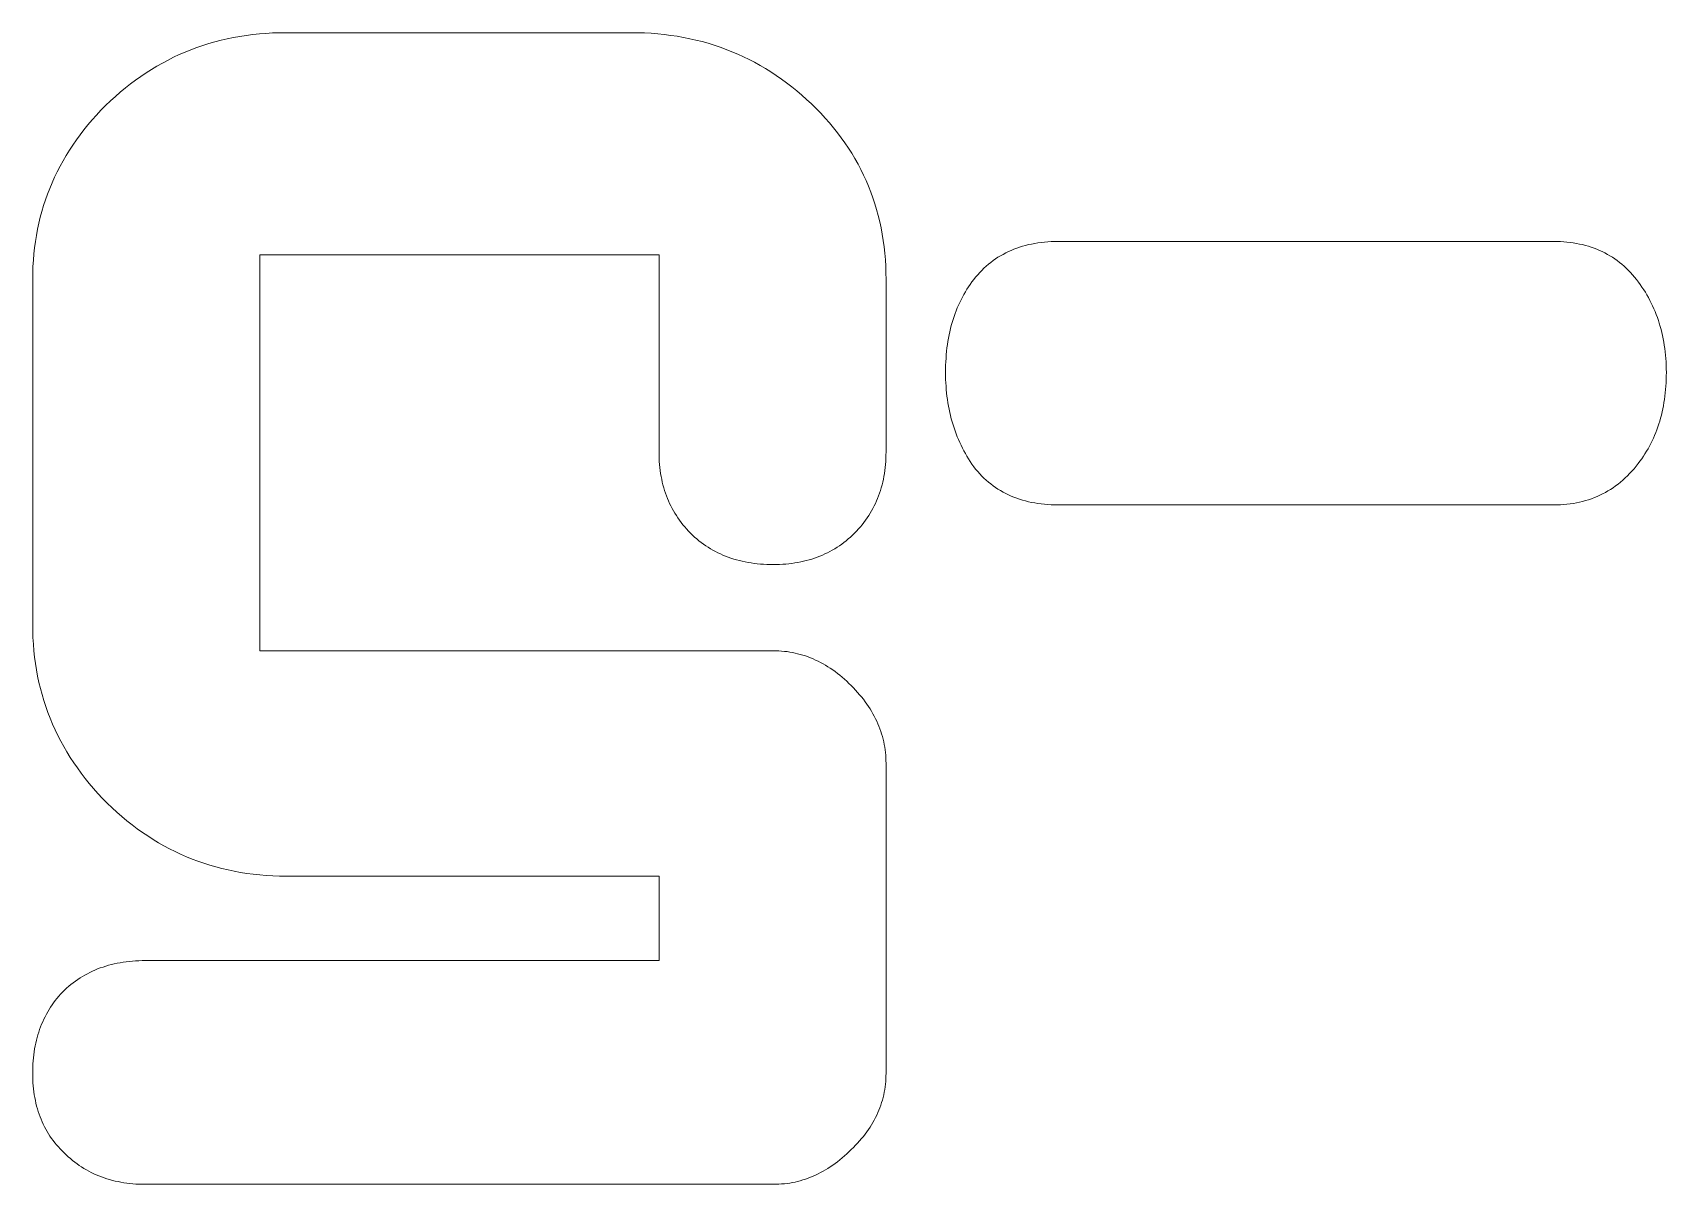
# Model space of a CAD drawing. Header units: millimetres. Extents: x -350 to 1050, y -3 to 474.
# Drawn here: x -247.86 to -212.24, y 34.74 to 59.85 of the extents above; entities that cross this region are included whole.
import ezdxf

# ---------------------------------------------------------------- set-up
doc = ezdxf.new("R2010")
doc.units = ezdxf.units.MM
doc.header["$MEASUREMENT"] = 0
doc.layers.add('Text', color=1, linetype='CONTINUOUS', lineweight=0, true_color=0xff0000)

msp = doc.modelspace()

# ---------------------------------------------------------------- linework, layer by layer
at = {"layer": 'Text'}
for p, q in [((-242.774, 59.833), (-242.629, 59.842)), ((-242.629, 59.842), (-242.482, 59.847)), ((-242.482, 59.847), (-242.333, 59.848)), ((-242.333, 59.848), (-234.819, 59.848)), ((-234.819, 59.848), (-234.671, 59.847)), ((-234.671, 59.847), (-234.524, 59.842)), ((-234.524, 59.842), (-234.378, 59.834)), ((-244.41, 59.476), (-244.282, 59.524)), ((-244.282, 59.524), (-244.152, 59.569)), ((-244.152, 59.569), (-244.02, 59.61)), ((-244.02, 59.61), (-243.888, 59.648)), ((-243.888, 59.648), (-243.753, 59.683)), ((-243.753, 59.683), (-243.618, 59.714)), ((-243.618, 59.714), (-243.481, 59.742)), ((-243.481, 59.742), (-243.342, 59.767)), ((-243.342, 59.767), (-243.203, 59.789)), ((-243.203, 59.789), (-243.061, 59.807)), ((-243.061, 59.807), (-242.918, 59.822)), ((-242.918, 59.822), (-242.774, 59.833)), ((-234.378, 59.834), (-234.234, 59.822)), ((-234.234, 59.822), (-234.091, 59.808)), ((-234.091, 59.808), (-233.95, 59.79)), ((-233.95, 59.79), (-233.81, 59.769)), ((-233.81, 59.769), (-233.672, 59.745)), ((-233.672, 59.745), (-233.535, 59.717)), ((-233.535, 59.717), (-233.399, 59.687)), ((-233.399, 59.687), (-233.265, 59.653)), ((-233.265, 59.653), (-233.132, 59.616)), ((-233.132, 59.616), (-233.001, 59.575)), ((-233.001, 59.575), (-232.871, 59.531)), ((-232.871, 59.531), (-232.743, 59.485)), ((-232.743, 59.485), (-232.616, 59.434)), ((-245.151, 59.119), (-245.031, 59.187)), ((-245.031, 59.187), (-244.909, 59.251)), ((-244.909, 59.251), (-244.787, 59.312)), ((-244.787, 59.312), (-244.663, 59.37)), ((-244.663, 59.37), (-244.537, 59.425)), ((-244.537, 59.425), (-244.41, 59.476)), ((-232.616, 59.434), (-232.49, 59.381)), ((-232.49, 59.381), (-232.366, 59.325)), ((-232.366, 59.325), (-232.243, 59.265)), ((-232.243, 59.265), (-232.122, 59.202)), ((-232.122, 59.202), (-232.002, 59.135)), ((-232.002, 59.135), (-231.884, 59.066)), ((-245.729, 58.73), (-245.616, 58.815)), ((-245.616, 58.815), (-245.502, 58.896)), ((-245.502, 58.896), (-245.386, 58.973)), ((-245.386, 58.973), (-245.269, 59.048)), ((-245.269, 59.048), (-245.151, 59.119)), ((-231.884, 59.066), (-231.767, 58.993)), ((-231.767, 58.993), (-231.651, 58.917)), ((-231.651, 58.917), (-231.537, 58.838)), ((-231.537, 58.838), (-231.424, 58.756)), ((-246.165, 58.36), (-246.058, 58.457)), ((-246.058, 58.457), (-245.95, 58.552)), ((-245.95, 58.552), (-245.84, 58.643)), ((-245.84, 58.643), (-245.729, 58.73)), ((-231.424, 58.756), (-231.313, 58.67)), ((-231.313, 58.67), (-231.203, 58.581)), ((-231.203, 58.581), (-231.094, 58.489)), ((-231.094, 58.489), (-230.987, 58.394)), ((-246.469, 58.051), (-246.372, 58.156)), ((-246.372, 58.156), (-246.271, 58.259)), ((-246.271, 58.259), (-246.165, 58.36)), ((-230.987, 58.394), (-230.882, 58.295)), ((-230.882, 58.295), (-230.779, 58.194)), ((-230.779, 58.194), (-230.679, 58.091)), ((-230.679, 58.091), (-230.582, 57.988)), ((-246.827, 57.621), (-246.742, 57.73)), ((-246.742, 57.73), (-246.655, 57.838)), ((-246.655, 57.838), (-246.564, 57.945)), ((-246.564, 57.945), (-246.469, 58.051)), ((-230.582, 57.988), (-230.489, 57.882)), ((-230.489, 57.882), (-230.4, 57.775)), ((-230.4, 57.775), (-230.313, 57.667)), ((-247.06, 57.284), (-246.985, 57.398)), ((-246.985, 57.398), (-246.908, 57.51)), ((-246.908, 57.51), (-246.827, 57.621)), ((-230.313, 57.667), (-230.231, 57.557)), ((-230.231, 57.557), (-230.151, 57.445)), ((-230.151, 57.445), (-230.075, 57.332)), ((-247.263, 56.936), (-247.199, 57.053)), ((-247.199, 57.053), (-247.131, 57.169)), ((-247.131, 57.169), (-247.06, 57.284)), ((-230.075, 57.332), (-230.002, 57.218)), ((-230.002, 57.218), (-229.933, 57.102)), ((-229.933, 57.102), (-229.867, 56.984)), ((-247.437, 56.577), (-247.382, 56.698)), ((-247.382, 56.698), (-247.324, 56.818)), ((-247.324, 56.818), (-247.263, 56.936)), ((-229.867, 56.984), (-229.804, 56.865)), ((-229.804, 56.865), (-229.745, 56.745)), ((-229.745, 56.745), (-229.689, 56.623)), ((-247.581, 56.206), (-247.536, 56.331)), ((-247.536, 56.331), (-247.488, 56.454)), ((-247.488, 56.454), (-247.437, 56.577)), ((-229.689, 56.623), (-229.637, 56.499)), ((-229.637, 56.499), (-229.588, 56.374)), ((-229.588, 56.374), (-229.542, 56.247)), ((-247.695, 55.823), (-247.66, 55.952)), ((-247.66, 55.952), (-247.622, 56.08)), ((-247.622, 56.08), (-247.581, 56.206)), ((-229.542, 56.247), (-229.5, 56.119)), ((-229.5, 56.119), (-229.461, 55.99)), ((-229.461, 55.99), (-229.425, 55.859)), ((-247.779, 55.43), (-247.754, 55.562)), ((-247.754, 55.562), (-247.726, 55.693)), ((-247.726, 55.693), (-247.695, 55.823)), ((-229.425, 55.859), (-229.393, 55.726)), ((-229.393, 55.726), (-229.365, 55.592)), ((-229.365, 55.592), (-229.339, 55.457)), ((-247.819, 55.161), (-247.801, 55.296)), ((-247.801, 55.296), (-247.779, 55.43)), ((-229.339, 55.457), (-229.317, 55.32)), ((-229.317, 55.32), (-229.299, 55.181)), ((-226.28, 55.192), (-226.215, 55.21)), ((-226.215, 55.21), (-226.149, 55.227)), ((-226.149, 55.227), (-226.081, 55.241)), ((-226.081, 55.241), (-226.013, 55.254)), ((-226.013, 55.254), (-225.943, 55.265)), ((-225.943, 55.265), (-225.873, 55.275)), ((-225.873, 55.275), (-225.801, 55.283)), ((-225.801, 55.283), (-225.728, 55.289)), ((-225.728, 55.289), (-225.654, 55.293)), ((-225.654, 55.293), (-225.578, 55.296)), ((-225.578, 55.296), (-225.502, 55.297)), ((-225.502, 55.297), (-214.701, 55.297)), ((-214.701, 55.297), (-214.627, 55.296)), ((-214.627, 55.296), (-214.554, 55.293)), ((-214.554, 55.293), (-214.482, 55.289)), ((-214.482, 55.289), (-214.411, 55.283)), ((-214.411, 55.283), (-214.341, 55.275)), ((-214.341, 55.275), (-214.272, 55.265)), ((-214.272, 55.265), (-214.205, 55.254)), ((-214.205, 55.254), (-214.138, 55.241)), ((-214.138, 55.241), (-214.072, 55.227)), ((-214.072, 55.227), (-214.008, 55.21)), ((-214.008, 55.21), (-213.944, 55.192)), ((-247.854, 54.748), (-247.845, 54.886)), ((-247.845, 54.886), (-247.834, 55.024)), ((-247.834, 55.024), (-247.819, 55.161)), ((-234.205, 55.008), (-242.911, 55.008)), ((-242.911, 55.008), (-242.911, 46.374)), ((-234.205, 50.709), (-234.205, 55.008)), ((-229.299, 55.181), (-229.283, 55.041)), ((-229.283, 55.041), (-229.271, 54.899)), ((-229.271, 54.899), (-229.263, 54.756)), ((-226.973, 54.839), (-226.921, 54.878)), ((-226.921, 54.878), (-226.869, 54.915)), ((-226.869, 54.915), (-226.815, 54.951)), ((-226.815, 54.951), (-226.76, 54.984)), ((-226.76, 54.984), (-226.704, 55.016)), ((-226.704, 55.016), (-226.647, 55.047)), ((-226.647, 55.047), (-226.588, 55.075)), ((-226.588, 55.075), (-226.529, 55.102)), ((-226.529, 55.102), (-226.468, 55.127)), ((-226.468, 55.127), (-226.407, 55.15)), ((-226.407, 55.15), (-226.344, 55.172)), ((-226.344, 55.172), (-226.28, 55.192)), ((-213.944, 55.192), (-213.882, 55.172)), ((-213.882, 55.172), (-213.82, 55.15)), ((-213.82, 55.15), (-213.76, 55.127)), ((-213.76, 55.127), (-213.701, 55.102)), ((-213.701, 55.102), (-213.642, 55.075)), ((-213.642, 55.075), (-213.585, 55.047)), ((-213.585, 55.047), (-213.529, 55.016)), ((-213.529, 55.016), (-213.474, 54.984)), ((-213.474, 54.984), (-213.42, 54.951)), ((-213.42, 54.951), (-213.367, 54.915)), ((-213.367, 54.915), (-213.315, 54.878)), ((-213.315, 54.878), (-213.264, 54.839)), ((-247.86, 54.466), (-247.859, 54.607)), ((-247.859, 54.607), (-247.854, 54.748)), ((-229.263, 54.756), (-229.258, 54.612)), ((-229.258, 54.612), (-229.256, 54.466)), ((-227.344, 54.466), (-227.302, 54.518)), ((-227.302, 54.518), (-227.258, 54.569)), ((-227.258, 54.569), (-227.214, 54.619)), ((-227.214, 54.619), (-227.168, 54.666)), ((-227.168, 54.666), (-227.121, 54.712)), ((-227.121, 54.712), (-227.072, 54.756)), ((-227.072, 54.756), (-227.023, 54.799)), ((-227.023, 54.799), (-226.973, 54.839)), ((-213.264, 54.839), (-213.214, 54.799)), ((-213.214, 54.799), (-213.165, 54.756)), ((-213.165, 54.756), (-213.118, 54.712)), ((-213.118, 54.712), (-213.071, 54.666)), ((-213.071, 54.666), (-213.025, 54.619)), ((-213.025, 54.619), (-212.981, 54.569)), ((-212.981, 54.569), (-212.937, 54.518)), ((-212.937, 54.518), (-212.895, 54.466)), ((-247.86, 46.952), (-247.86, 54.466)), ((-229.256, 54.466), (-229.256, 50.709)), ((-227.59, 54.085), (-227.559, 54.142)), ((-227.559, 54.142), (-227.527, 54.198)), ((-227.527, 54.198), (-227.493, 54.253)), ((-227.493, 54.253), (-227.458, 54.308)), ((-227.458, 54.308), (-227.421, 54.361)), ((-227.421, 54.361), (-227.383, 54.414)), ((-227.383, 54.414), (-227.344, 54.466)), ((-212.895, 54.466), (-212.853, 54.412)), ((-212.853, 54.412), (-212.814, 54.357)), ((-212.814, 54.357), (-212.775, 54.302)), ((-212.775, 54.302), (-212.738, 54.245)), ((-212.738, 54.245), (-212.702, 54.188)), ((-212.702, 54.188), (-212.667, 54.131)), ((-227.752, 53.723), (-227.728, 53.785)), ((-227.728, 53.785), (-227.703, 53.847)), ((-227.703, 53.847), (-227.677, 53.908)), ((-227.677, 53.908), (-227.649, 53.968)), ((-227.649, 53.968), (-227.621, 54.027)), ((-227.621, 54.027), (-227.59, 54.085)), ((-212.667, 54.131), (-212.634, 54.072)), ((-212.634, 54.072), (-212.602, 54.013)), ((-212.602, 54.013), (-212.572, 53.953)), ((-212.572, 53.953), (-212.543, 53.892)), ((-212.543, 53.892), (-212.515, 53.831)), ((-212.515, 53.831), (-212.489, 53.768)), ((-227.851, 53.397), (-227.833, 53.464)), ((-227.833, 53.464), (-227.815, 53.53)), ((-227.815, 53.53), (-227.795, 53.595)), ((-227.795, 53.595), (-227.774, 53.659)), ((-227.774, 53.659), (-227.752, 53.723)), ((-212.489, 53.768), (-212.464, 53.705)), ((-212.464, 53.705), (-212.44, 53.642)), ((-212.44, 53.642), (-212.418, 53.577)), ((-212.418, 53.577), (-212.397, 53.512)), ((-212.397, 53.512), (-212.377, 53.446)), ((-212.377, 53.446), (-212.359, 53.379)), ((-227.918, 53.048), (-227.907, 53.119)), ((-227.907, 53.119), (-227.895, 53.19)), ((-227.895, 53.19), (-227.881, 53.26)), ((-227.881, 53.26), (-227.867, 53.329)), ((-227.867, 53.329), (-227.851, 53.397)), ((-212.359, 53.379), (-212.342, 53.312)), ((-212.342, 53.312), (-212.326, 53.243)), ((-212.326, 53.243), (-212.312, 53.174)), ((-212.312, 53.174), (-212.299, 53.104)), ((-212.299, 53.104), (-212.288, 53.034)), ((-227.953, 52.676), (-227.948, 52.753)), ((-227.948, 52.753), (-227.943, 52.828)), ((-227.943, 52.828), (-227.936, 52.902)), ((-227.936, 52.902), (-227.927, 52.975)), ((-227.927, 52.975), (-227.918, 53.048)), ((-212.288, 53.034), (-212.278, 52.963)), ((-212.278, 52.963), (-212.269, 52.891)), ((-212.269, 52.891), (-212.261, 52.818)), ((-212.261, 52.818), (-212.255, 52.744)), ((-212.255, 52.744), (-212.251, 52.67)), ((-227.959, 52.443), (-227.958, 52.522)), ((-227.958, 52.366), (-227.959, 52.443)), ((-227.958, 52.522), (-227.956, 52.599)), ((-227.956, 52.29), (-227.958, 52.366)), ((-227.956, 52.599), (-227.953, 52.676)), ((-212.251, 52.67), (-212.247, 52.595)), ((-212.247, 52.595), (-212.245, 52.519)), ((-212.245, 52.366), (-212.247, 52.291)), ((-212.245, 52.519), (-212.244, 52.443)), ((-212.244, 52.443), (-212.245, 52.366)), ((-227.953, 52.215), (-227.956, 52.29)), ((-227.948, 52.141), (-227.953, 52.215)), ((-227.943, 52.067), (-227.948, 52.141)), ((-227.936, 51.993), (-227.943, 52.067)), ((-212.26, 52.069), (-212.267, 51.996)), ((-212.255, 52.142), (-212.26, 52.069)), ((-212.25, 52.216), (-212.255, 52.142)), ((-212.247, 52.291), (-212.25, 52.216)), ((-227.927, 51.921), (-227.936, 51.993)), ((-227.918, 51.849), (-227.927, 51.921)), ((-227.907, 51.778), (-227.918, 51.849)), ((-227.895, 51.707), (-227.907, 51.778)), ((-227.881, 51.638), (-227.895, 51.707)), ((-212.322, 51.647), (-212.336, 51.579)), ((-212.308, 51.715), (-212.322, 51.647)), ((-212.296, 51.784), (-212.308, 51.715)), ((-212.285, 51.854), (-212.296, 51.784)), ((-212.276, 51.925), (-212.285, 51.854)), ((-212.267, 51.996), (-212.276, 51.925)), ((-227.867, 51.569), (-227.881, 51.638)), ((-227.851, 51.5), (-227.867, 51.569)), ((-227.833, 51.432), (-227.851, 51.5)), ((-227.815, 51.365), (-227.833, 51.432)), ((-227.795, 51.299), (-227.815, 51.365)), ((-227.774, 51.233), (-227.795, 51.299)), ((-212.408, 51.318), (-212.429, 51.255)), ((-212.388, 51.382), (-212.408, 51.318)), ((-212.37, 51.447), (-212.388, 51.382)), ((-212.352, 51.513), (-212.37, 51.447)), ((-212.336, 51.579), (-212.352, 51.513)), ((-227.752, 51.168), (-227.774, 51.233)), ((-227.728, 51.104), (-227.752, 51.168)), ((-227.703, 51.04), (-227.728, 51.104)), ((-227.677, 50.977), (-227.703, 51.04)), ((-227.649, 50.914), (-227.677, 50.977)), ((-212.554, 50.951), (-212.583, 50.893)), ((-212.526, 51.01), (-212.554, 50.951)), ((-212.5, 51.07), (-212.526, 51.01)), ((-212.475, 51.131), (-212.5, 51.07)), ((-212.452, 51.192), (-212.475, 51.131)), ((-212.429, 51.255), (-212.452, 51.192)), ((-234.205, 50.639), (-234.205, 50.709)), ((-234.202, 50.571), (-234.205, 50.639)), ((-229.257, 50.639), (-229.259, 50.571)), ((-229.256, 50.709), (-229.257, 50.639)), ((-227.621, 50.853), (-227.649, 50.914)), ((-227.59, 50.792), (-227.621, 50.853)), ((-227.559, 50.731), (-227.59, 50.792)), ((-227.527, 50.672), (-227.559, 50.731)), ((-227.493, 50.613), (-227.527, 50.672)), ((-227.458, 50.555), (-227.493, 50.613)), ((-212.745, 50.613), (-212.782, 50.56)), ((-212.71, 50.668), (-212.745, 50.613)), ((-212.676, 50.723), (-212.71, 50.668)), ((-212.644, 50.778), (-212.676, 50.723)), ((-212.613, 50.835), (-212.644, 50.778)), ((-212.583, 50.893), (-212.613, 50.835)), ((-234.199, 50.503), (-234.202, 50.571)), ((-234.194, 50.436), (-234.199, 50.503)), ((-234.187, 50.37), (-234.194, 50.436)), ((-234.18, 50.304), (-234.187, 50.37)), ((-234.17, 50.24), (-234.18, 50.304)), ((-234.16, 50.176), (-234.17, 50.24)), ((-229.291, 50.24), (-229.302, 50.176)), ((-229.282, 50.304), (-229.291, 50.24)), ((-229.274, 50.37), (-229.282, 50.304)), ((-229.268, 50.436), (-229.274, 50.37)), ((-229.263, 50.503), (-229.268, 50.436)), ((-229.259, 50.571), (-229.263, 50.503)), ((-227.421, 50.497), (-227.458, 50.555)), ((-227.383, 50.44), (-227.421, 50.497)), ((-227.344, 50.384), (-227.383, 50.44)), ((-227.302, 50.331), (-227.344, 50.384)), ((-227.258, 50.28), (-227.302, 50.331)), ((-227.214, 50.231), (-227.258, 50.28)), ((-227.168, 50.183), (-227.214, 50.231)), ((-213.044, 50.238), (-213.092, 50.188)), ((-212.996, 50.29), (-213.044, 50.238)), ((-212.949, 50.343), (-212.996, 50.29)), ((-212.903, 50.399), (-212.949, 50.343)), ((-212.859, 50.456), (-212.903, 50.399)), ((-212.82, 50.508), (-212.859, 50.456)), ((-212.782, 50.56), (-212.82, 50.508)), ((-234.147, 50.113), (-234.16, 50.176)), ((-234.134, 50.051), (-234.147, 50.113)), ((-234.119, 49.99), (-234.134, 50.051)), ((-234.102, 49.929), (-234.119, 49.99)), ((-234.085, 49.87), (-234.102, 49.929)), ((-234.065, 49.811), (-234.085, 49.87)), ((-229.377, 49.87), (-229.396, 49.811)), ((-229.359, 49.929), (-229.377, 49.87)), ((-229.343, 49.99), (-229.359, 49.929)), ((-229.328, 50.051), (-229.343, 49.99)), ((-229.314, 50.113), (-229.328, 50.051)), ((-229.302, 50.176), (-229.314, 50.113)), ((-227.121, 50.137), (-227.168, 50.183)), ((-227.072, 50.093), (-227.121, 50.137)), ((-227.023, 50.051), (-227.072, 50.093)), ((-226.973, 50.01), (-227.023, 50.051)), ((-226.921, 49.971), (-226.973, 50.01)), ((-226.869, 49.934), (-226.921, 49.971)), ((-226.815, 49.899), (-226.869, 49.934)), ((-226.76, 49.865), (-226.815, 49.899)), ((-226.704, 49.833), (-226.76, 49.865)), ((-213.46, 49.892), (-213.517, 49.857)), ((-213.405, 49.929), (-213.46, 49.892)), ((-213.35, 49.967), (-213.405, 49.929)), ((-213.297, 50.008), (-213.35, 49.967)), ((-213.244, 50.05), (-213.297, 50.008)), ((-213.192, 50.094), (-213.244, 50.05)), ((-213.142, 50.14), (-213.192, 50.094)), ((-213.092, 50.188), (-213.142, 50.14)), ((-234.045, 49.753), (-234.065, 49.811)), ((-234.022, 49.696), (-234.045, 49.753)), ((-233.999, 49.64), (-234.022, 49.696)), ((-233.974, 49.584), (-233.999, 49.64)), ((-233.947, 49.53), (-233.974, 49.584)), ((-233.92, 49.476), (-233.947, 49.53)), ((-229.514, 49.53), (-229.542, 49.476)), ((-229.488, 49.584), (-229.514, 49.53)), ((-229.463, 49.64), (-229.488, 49.584)), ((-229.439, 49.696), (-229.463, 49.64)), ((-229.417, 49.753), (-229.439, 49.696)), ((-229.396, 49.811), (-229.417, 49.753)), ((-226.647, 49.803), (-226.704, 49.833)), ((-226.588, 49.774), (-226.647, 49.803)), ((-226.529, 49.747), (-226.588, 49.774)), ((-226.468, 49.722), (-226.529, 49.747)), ((-226.407, 49.699), (-226.468, 49.722)), ((-226.344, 49.677), (-226.407, 49.699)), ((-226.28, 49.657), (-226.344, 49.677)), ((-226.215, 49.639), (-226.28, 49.657)), ((-226.149, 49.623), (-226.215, 49.639)), ((-226.081, 49.608), (-226.149, 49.623)), ((-226.013, 49.595), (-226.081, 49.608)), ((-225.943, 49.584), (-226.013, 49.595)), ((-225.873, 49.574), (-225.943, 49.584)), ((-225.801, 49.567), (-225.873, 49.574)), ((-225.728, 49.561), (-225.801, 49.567)), ((-225.654, 49.556), (-225.728, 49.561)), ((-225.578, 49.554), (-225.654, 49.556)), ((-225.502, 49.553), (-225.578, 49.554)), ((-214.701, 49.553), (-225.502, 49.553)), ((-214.627, 49.554), (-214.701, 49.553)), ((-214.554, 49.557), (-214.627, 49.554)), ((-214.482, 49.561), (-214.554, 49.557)), ((-214.41, 49.568), (-214.482, 49.561)), ((-214.34, 49.576), (-214.41, 49.568)), ((-214.271, 49.587), (-214.34, 49.576)), ((-214.203, 49.599), (-214.271, 49.587)), ((-214.136, 49.613), (-214.203, 49.599)), ((-214.069, 49.629), (-214.136, 49.613)), ((-214.004, 49.647), (-214.069, 49.629)), ((-213.94, 49.667), (-214.004, 49.647)), ((-213.876, 49.688), (-213.94, 49.667)), ((-213.814, 49.712), (-213.876, 49.688)), ((-213.753, 49.737), (-213.814, 49.712)), ((-213.692, 49.764), (-213.753, 49.737)), ((-213.633, 49.793), (-213.692, 49.764)), ((-213.574, 49.824), (-213.633, 49.793)), ((-213.517, 49.857), (-213.574, 49.824)), ((-233.89, 49.423), (-233.92, 49.476)), ((-233.86, 49.371), (-233.89, 49.423)), ((-233.827, 49.319), (-233.86, 49.371)), ((-233.794, 49.269), (-233.827, 49.319)), ((-233.759, 49.219), (-233.794, 49.269)), ((-233.722, 49.17), (-233.759, 49.219)), ((-233.685, 49.122), (-233.722, 49.17)), ((-229.739, 49.17), (-229.777, 49.122)), ((-229.703, 49.219), (-229.739, 49.17)), ((-229.668, 49.269), (-229.703, 49.219)), ((-229.634, 49.319), (-229.668, 49.269)), ((-229.602, 49.371), (-229.634, 49.319)), ((-229.571, 49.423), (-229.602, 49.371)), ((-229.542, 49.476), (-229.571, 49.423)), ((-233.645, 49.075), (-233.685, 49.122)), ((-233.605, 49.029), (-233.645, 49.075)), ((-233.562, 48.983), (-233.605, 49.029)), ((-233.519, 48.939), (-233.562, 48.983)), ((-233.474, 48.895), (-233.519, 48.939)), ((-233.429, 48.853), (-233.474, 48.895)), ((-233.382, 48.812), (-233.429, 48.853)), ((-233.335, 48.773), (-233.382, 48.812)), ((-230.079, 48.812), (-230.126, 48.773)), ((-230.033, 48.853), (-230.079, 48.812)), ((-229.987, 48.895), (-230.033, 48.853)), ((-229.943, 48.939), (-229.987, 48.895)), ((-229.899, 48.983), (-229.943, 48.939)), ((-229.857, 49.029), (-229.899, 48.983)), ((-229.816, 49.075), (-229.857, 49.029)), ((-229.777, 49.122), (-229.816, 49.075)), ((-233.286, 48.735), (-233.335, 48.773)), ((-233.237, 48.699), (-233.286, 48.735)), ((-233.187, 48.664), (-233.237, 48.699)), ((-233.136, 48.63), (-233.187, 48.664)), ((-233.084, 48.598), (-233.136, 48.63)), ((-233.031, 48.567), (-233.084, 48.598)), ((-232.977, 48.538), (-233.031, 48.567)), ((-232.923, 48.51), (-232.977, 48.538)), ((-232.867, 48.484), (-232.923, 48.51)), ((-232.811, 48.459), (-232.867, 48.484)), ((-232.753, 48.435), (-232.811, 48.459)), ((-230.644, 48.459), (-230.7, 48.435)), ((-230.588, 48.484), (-230.644, 48.459)), ((-230.534, 48.51), (-230.588, 48.484)), ((-230.48, 48.538), (-230.534, 48.51)), ((-230.427, 48.567), (-230.48, 48.538)), ((-230.375, 48.598), (-230.427, 48.567)), ((-230.323, 48.63), (-230.375, 48.598)), ((-230.273, 48.664), (-230.323, 48.63)), ((-230.223, 48.699), (-230.273, 48.664)), ((-230.174, 48.735), (-230.223, 48.699)), ((-230.126, 48.773), (-230.174, 48.735)), ((-232.695, 48.413), (-232.753, 48.435)), ((-232.636, 48.392), (-232.695, 48.413)), ((-232.576, 48.373), (-232.636, 48.392)), ((-232.515, 48.355), (-232.576, 48.373)), ((-232.453, 48.339), (-232.515, 48.355)), ((-232.39, 48.324), (-232.453, 48.339)), ((-232.326, 48.31), (-232.39, 48.324)), ((-232.262, 48.298), (-232.326, 48.31)), ((-232.196, 48.287), (-232.262, 48.298)), ((-232.13, 48.278), (-232.196, 48.287)), ((-232.063, 48.27), (-232.13, 48.278)), ((-231.994, 48.264), (-232.063, 48.27)), ((-231.925, 48.259), (-231.994, 48.264)), ((-231.855, 48.255), (-231.925, 48.259)), ((-231.784, 48.253), (-231.855, 48.255)), ((-231.713, 48.252), (-231.784, 48.253)), ((-231.643, 48.253), (-231.713, 48.252)), ((-231.575, 48.255), (-231.643, 48.253)), ((-231.507, 48.259), (-231.575, 48.255)), ((-231.44, 48.264), (-231.507, 48.259)), ((-231.373, 48.27), (-231.44, 48.264)), ((-231.308, 48.278), (-231.373, 48.27)), ((-231.244, 48.287), (-231.308, 48.278)), ((-231.18, 48.298), (-231.244, 48.287)), ((-231.117, 48.31), (-231.18, 48.298)), ((-231.055, 48.324), (-231.117, 48.31)), ((-230.994, 48.339), (-231.055, 48.324)), ((-230.933, 48.355), (-230.994, 48.339)), ((-230.874, 48.373), (-230.933, 48.355)), ((-230.815, 48.392), (-230.874, 48.373)), ((-230.757, 48.413), (-230.815, 48.392)), ((-230.7, 48.435), (-230.757, 48.413)), ((-247.859, 46.806), (-247.86, 46.952)), ((-247.854, 46.661), (-247.859, 46.806)), ((-247.845, 46.517), (-247.854, 46.661)), ((-247.833, 46.375), (-247.845, 46.517)), ((-247.818, 46.235), (-247.833, 46.375)), ((-242.911, 46.374), (-231.713, 46.374)), ((-231.713, 46.374), (-231.652, 46.373)), ((-231.652, 46.373), (-231.592, 46.371)), ((-231.592, 46.371), (-231.533, 46.367)), ((-231.533, 46.367), (-231.473, 46.361)), ((-231.473, 46.361), (-231.414, 46.354)), ((-231.414, 46.354), (-231.356, 46.345)), ((-231.356, 46.345), (-231.298, 46.335)), ((-231.298, 46.335), (-231.24, 46.323)), ((-231.24, 46.323), (-231.183, 46.31)), ((-231.183, 46.31), (-231.126, 46.295)), ((-247.799, 46.095), (-247.818, 46.235)), ((-247.777, 45.957), (-247.799, 46.095)), ((-247.752, 45.821), (-247.777, 45.957)), ((-231.126, 46.295), (-231.069, 46.278)), ((-231.069, 46.278), (-231.013, 46.26)), ((-231.013, 46.26), (-230.957, 46.24)), ((-230.957, 46.24), (-230.901, 46.219)), ((-230.901, 46.219), (-230.846, 46.196)), ((-230.846, 46.196), (-230.791, 46.172)), ((-230.791, 46.172), (-230.737, 46.146)), ((-230.737, 46.146), (-230.683, 46.118)), ((-230.683, 46.118), (-230.629, 46.089)), ((-230.629, 46.089), (-230.576, 46.058)), ((-230.576, 46.058), (-230.523, 46.026)), ((-230.523, 46.026), (-230.471, 45.992)), ((-230.471, 45.992), (-230.418, 45.956)), ((-230.418, 45.956), (-230.367, 45.919)), ((-247.723, 45.685), (-247.752, 45.821)), ((-247.691, 45.551), (-247.723, 45.685)), ((-230.367, 45.919), (-230.315, 45.88)), ((-230.315, 45.88), (-230.264, 45.84)), ((-230.264, 45.84), (-230.214, 45.798)), ((-230.214, 45.798), (-230.163, 45.755)), ((-230.163, 45.755), (-230.113, 45.71)), ((-230.113, 45.71), (-230.064, 45.663)), ((-230.064, 45.663), (-230.015, 45.615)), ((-230.015, 45.615), (-229.967, 45.566)), ((-247.656, 45.419), (-247.691, 45.551)), ((-247.617, 45.287), (-247.656, 45.419)), ((-247.574, 45.157), (-247.617, 45.287)), ((-229.967, 45.566), (-229.92, 45.517)), ((-229.92, 45.517), (-229.875, 45.467)), ((-229.875, 45.467), (-229.832, 45.416)), ((-229.832, 45.416), (-229.79, 45.366)), ((-229.79, 45.366), (-229.75, 45.315)), ((-229.75, 45.315), (-229.711, 45.263)), ((-229.711, 45.263), (-229.674, 45.212)), ((-247.529, 45.029), (-247.574, 45.157)), ((-247.48, 44.902), (-247.529, 45.029)), ((-247.427, 44.776), (-247.48, 44.902)), ((-229.674, 45.212), (-229.638, 45.16)), ((-229.638, 45.16), (-229.604, 45.107)), ((-229.604, 45.107), (-229.572, 45.054)), ((-229.572, 45.054), (-229.541, 45.001)), ((-229.541, 45.001), (-229.512, 44.947)), ((-229.512, 44.947), (-229.484, 44.893)), ((-229.484, 44.893), (-229.458, 44.839)), ((-247.371, 44.651), (-247.427, 44.776)), ((-247.312, 44.528), (-247.371, 44.651)), ((-247.25, 44.406), (-247.312, 44.528)), ((-229.458, 44.839), (-229.434, 44.784)), ((-229.434, 44.784), (-229.411, 44.729)), ((-229.411, 44.729), (-229.39, 44.673)), ((-229.39, 44.673), (-229.37, 44.617)), ((-229.37, 44.617), (-229.352, 44.561)), ((-229.352, 44.561), (-229.335, 44.505)), ((-247.184, 44.286), (-247.25, 44.406)), ((-247.114, 44.167), (-247.184, 44.286)), ((-247.042, 44.049), (-247.114, 44.167)), ((-229.335, 44.505), (-229.32, 44.448)), ((-229.32, 44.448), (-229.307, 44.39)), ((-229.307, 44.39), (-229.295, 44.332)), ((-229.295, 44.332), (-229.285, 44.274)), ((-229.285, 44.274), (-229.276, 44.216)), ((-229.276, 44.216), (-229.269, 44.157)), ((-246.965, 43.933), (-247.042, 44.049)), ((-246.886, 43.818), (-246.965, 43.933)), ((-246.803, 43.704), (-246.886, 43.818)), ((-229.269, 44.157), (-229.263, 44.097)), ((-229.263, 44.097), (-229.259, 44.038)), ((-229.259, 44.038), (-229.257, 43.978)), ((-229.257, 43.978), (-229.256, 43.917)), ((-229.256, 43.917), (-229.256, 37.162)), ((-246.717, 43.592), (-246.803, 43.704)), ((-246.627, 43.481), (-246.717, 43.592)), ((-246.534, 43.371), (-246.627, 43.481)), ((-246.438, 43.263), (-246.534, 43.371)), ((-246.338, 43.156), (-246.438, 43.263)), ((-246.235, 43.05), (-246.338, 43.156)), ((-246.129, 42.95), (-246.235, 43.05)), ((-246.022, 42.852), (-246.129, 42.95)), ((-245.914, 42.758), (-246.022, 42.852)), ((-245.804, 42.667), (-245.914, 42.758)), ((-245.693, 42.579), (-245.804, 42.667)), ((-245.581, 42.495), (-245.693, 42.579)), ((-245.467, 42.414), (-245.581, 42.495)), ((-245.352, 42.336), (-245.467, 42.414)), ((-245.236, 42.261), (-245.352, 42.336)), ((-245.118, 42.19), (-245.236, 42.261)), ((-244.999, 42.123), (-245.118, 42.19)), ((-244.879, 42.058), (-244.999, 42.123)), ((-244.757, 41.997), (-244.879, 42.058)), ((-244.634, 41.939), (-244.757, 41.997)), ((-244.509, 41.884), (-244.634, 41.939)), ((-244.383, 41.833), (-244.509, 41.884)), ((-244.256, 41.785), (-244.383, 41.833)), ((-244.128, 41.74), (-244.256, 41.785)), ((-243.998, 41.699), (-244.128, 41.74)), ((-243.867, 41.661), (-243.998, 41.699)), ((-243.734, 41.626), (-243.867, 41.661)), ((-243.6, 41.595), (-243.734, 41.626)), ((-243.465, 41.567), (-243.6, 41.595)), ((-243.328, 41.542), (-243.465, 41.567)), ((-243.19, 41.52), (-243.328, 41.542)), ((-243.051, 41.502), (-243.19, 41.52)), ((-242.91, 41.487), (-243.051, 41.502)), ((-242.768, 41.476), (-242.91, 41.487)), ((-242.624, 41.468), (-242.768, 41.476)), ((-242.479, 41.463), (-242.624, 41.468)), ((-242.333, 41.461), (-242.479, 41.463)), ((-234.205, 41.461), (-242.333, 41.461)), ((-234.205, 39.619), (-234.205, 41.461)), ((-246.144, 39.532), (-246.081, 39.547)), ((-246.081, 39.547), (-246.018, 39.561)), ((-246.018, 39.561), (-245.953, 39.573)), ((-245.953, 39.573), (-245.888, 39.584)), ((-245.888, 39.584), (-245.821, 39.593)), ((-245.821, 39.593), (-245.754, 39.601)), ((-245.754, 39.601), (-245.686, 39.607)), ((-245.686, 39.607), (-245.617, 39.612)), ((-245.617, 39.612), (-245.547, 39.616)), ((-245.547, 39.616), (-245.476, 39.618)), ((-245.476, 39.618), (-245.404, 39.619)), ((-245.404, 39.619), (-234.205, 39.619)), ((-246.928, 39.172), (-246.878, 39.207)), ((-246.878, 39.207), (-246.827, 39.241)), ((-246.827, 39.241), (-246.775, 39.273)), ((-246.775, 39.273), (-246.722, 39.304)), ((-246.722, 39.304), (-246.668, 39.333)), ((-246.668, 39.333), (-246.614, 39.361)), ((-246.614, 39.361), (-246.558, 39.387)), ((-246.558, 39.387), (-246.502, 39.412)), ((-246.502, 39.412), (-246.444, 39.436)), ((-246.444, 39.436), (-246.386, 39.458)), ((-246.386, 39.458), (-246.327, 39.479)), ((-246.327, 39.479), (-246.267, 39.498)), ((-246.267, 39.498), (-246.206, 39.516)), ((-246.206, 39.516), (-246.144, 39.532)), ((-247.33, 38.796), (-247.291, 38.842)), ((-247.291, 38.842), (-247.251, 38.888)), ((-247.251, 38.888), (-247.21, 38.932)), ((-247.21, 38.932), (-247.165, 38.976)), ((-247.165, 38.976), (-247.12, 39.018)), ((-247.12, 39.018), (-247.073, 39.059)), ((-247.073, 39.059), (-247.026, 39.098)), ((-247.026, 39.098), (-246.977, 39.136)), ((-246.977, 39.136), (-246.928, 39.172)), ((-247.562, 38.448), (-247.533, 38.5)), ((-247.533, 38.5), (-247.502, 38.552)), ((-247.502, 38.552), (-247.471, 38.602)), ((-247.471, 38.602), (-247.437, 38.652)), ((-247.437, 38.652), (-247.403, 38.7)), ((-247.403, 38.7), (-247.367, 38.748)), ((-247.367, 38.748), (-247.33, 38.796)), ((-247.728, 38.06), (-247.708, 38.118)), ((-247.708, 38.118), (-247.687, 38.175)), ((-247.687, 38.175), (-247.665, 38.231)), ((-247.665, 38.231), (-247.641, 38.287)), ((-247.641, 38.287), (-247.616, 38.341)), ((-247.616, 38.341), (-247.59, 38.395)), ((-247.59, 38.395), (-247.562, 38.448)), ((-247.817, 37.695), (-247.806, 37.758)), ((-247.806, 37.758), (-247.793, 37.82)), ((-247.793, 37.82), (-247.778, 37.881)), ((-247.778, 37.881), (-247.763, 37.942)), ((-247.763, 37.942), (-247.746, 38.001)), ((-247.746, 38.001), (-247.728, 38.06)), ((-247.854, 37.368), (-247.85, 37.435)), ((-247.85, 37.435), (-247.843, 37.501)), ((-247.843, 37.501), (-247.836, 37.567)), ((-247.836, 37.567), (-247.827, 37.631)), ((-247.827, 37.631), (-247.817, 37.695)), ((-247.86, 37.232), (-247.858, 37.3)), ((-247.86, 37.162), (-247.86, 37.232)), ((-247.86, 37.093), (-247.86, 37.162)), ((-247.857, 37.024), (-247.86, 37.093)), ((-247.858, 37.3), (-247.854, 37.368)), ((-229.259, 37.042), (-229.263, 36.982)), ((-229.257, 37.102), (-229.259, 37.042)), ((-229.256, 37.162), (-229.257, 37.102)), ((-247.854, 36.956), (-247.857, 37.024)), ((-247.849, 36.89), (-247.854, 36.956)), ((-247.842, 36.824), (-247.849, 36.89)), ((-247.835, 36.759), (-247.842, 36.824)), ((-247.825, 36.695), (-247.835, 36.759)), ((-247.815, 36.632), (-247.825, 36.695)), ((-229.307, 36.692), (-229.32, 36.635)), ((-229.295, 36.749), (-229.307, 36.692)), ((-229.285, 36.807), (-229.295, 36.749)), ((-229.276, 36.865), (-229.285, 36.807)), ((-229.269, 36.923), (-229.276, 36.865)), ((-229.263, 36.982), (-229.269, 36.923)), ((-247.802, 36.569), (-247.815, 36.632)), ((-247.789, 36.508), (-247.802, 36.569)), ((-247.774, 36.448), (-247.789, 36.508)), ((-247.757, 36.388), (-247.774, 36.448)), ((-247.74, 36.329), (-247.757, 36.388)), ((-247.72, 36.272), (-247.74, 36.329)), ((-229.411, 36.358), (-229.434, 36.304)), ((-229.39, 36.412), (-229.411, 36.358)), ((-229.37, 36.467), (-229.39, 36.412)), ((-229.352, 36.523), (-229.37, 36.467)), ((-229.335, 36.579), (-229.352, 36.523)), ((-229.32, 36.635), (-229.335, 36.579)), ((-247.7, 36.215), (-247.72, 36.272)), ((-247.677, 36.159), (-247.7, 36.215)), ((-247.654, 36.104), (-247.677, 36.159)), ((-247.629, 36.05), (-247.654, 36.104)), ((-247.602, 35.997), (-247.629, 36.05)), ((-247.575, 35.944), (-247.602, 35.997)), ((-229.604, 35.989), (-229.638, 35.938)), ((-229.572, 36.04), (-229.604, 35.989)), ((-229.541, 36.092), (-229.572, 36.04)), ((-229.512, 36.144), (-229.541, 36.092)), ((-229.484, 36.197), (-229.512, 36.144)), ((-229.458, 36.25), (-229.484, 36.197)), ((-229.434, 36.304), (-229.458, 36.25)), ((-247.545, 35.893), (-247.575, 35.944)), ((-247.515, 35.842), (-247.545, 35.893)), ((-247.483, 35.793), (-247.515, 35.842)), ((-247.449, 35.744), (-247.483, 35.793)), ((-247.414, 35.696), (-247.449, 35.744)), ((-247.378, 35.649), (-247.414, 35.696)), ((-247.34, 35.603), (-247.378, 35.649)), ((-229.875, 35.642), (-229.92, 35.595)), ((-229.832, 35.69), (-229.875, 35.642)), ((-229.79, 35.739), (-229.832, 35.69)), ((-229.75, 35.788), (-229.79, 35.739)), ((-229.711, 35.838), (-229.75, 35.788)), ((-229.674, 35.888), (-229.711, 35.838)), ((-229.638, 35.938), (-229.674, 35.888)), ((-247.3, 35.558), (-247.34, 35.603)), ((-247.26, 35.514), (-247.3, 35.558)), ((-247.218, 35.471), (-247.26, 35.514)), ((-247.174, 35.428), (-247.218, 35.471)), ((-247.129, 35.385), (-247.174, 35.428)), ((-247.084, 35.342), (-247.129, 35.385)), ((-247.037, 35.302), (-247.084, 35.342)), ((-246.99, 35.262), (-247.037, 35.302)), ((-246.942, 35.225), (-246.99, 35.262)), ((-230.264, 35.275), (-230.315, 35.235)), ((-230.214, 35.317), (-230.264, 35.275)), ((-230.163, 35.361), (-230.214, 35.317)), ((-230.113, 35.406), (-230.163, 35.361)), ((-230.064, 35.452), (-230.113, 35.406)), ((-230.015, 35.5), (-230.064, 35.452)), ((-229.967, 35.547), (-230.015, 35.5)), ((-229.92, 35.595), (-229.967, 35.547)), ((-246.893, 35.188), (-246.942, 35.225)), ((-246.844, 35.153), (-246.893, 35.188)), ((-246.793, 35.12), (-246.844, 35.153)), ((-246.742, 35.087), (-246.793, 35.12)), ((-246.69, 35.057), (-246.742, 35.087)), ((-246.637, 35.027), (-246.69, 35.057)), ((-246.583, 35), (-246.637, 35.027)), ((-246.528, 34.973), (-246.583, 35)), ((-246.473, 34.948), (-246.528, 34.973)), ((-246.417, 34.925), (-246.473, 34.948)), ((-246.36, 34.902), (-246.417, 34.925)), ((-230.846, 34.919), (-230.901, 34.897)), ((-230.791, 34.944), (-230.846, 34.919)), ((-230.737, 34.97), (-230.791, 34.944)), ((-230.683, 34.998), (-230.737, 34.97)), ((-230.629, 35.027), (-230.683, 34.998)), ((-230.576, 35.058), (-230.629, 35.027)), ((-230.523, 35.09), (-230.576, 35.058)), ((-230.471, 35.124), (-230.523, 35.09)), ((-230.418, 35.159), (-230.471, 35.124)), ((-230.367, 35.196), (-230.418, 35.159)), ((-230.315, 35.235), (-230.367, 35.196)), ((-246.302, 34.882), (-246.36, 34.902)), ((-246.243, 34.862), (-246.302, 34.882)), ((-246.183, 34.845), (-246.243, 34.862)), ((-246.123, 34.828), (-246.183, 34.845)), ((-246.062, 34.813), (-246.123, 34.828)), ((-246, 34.8), (-246.062, 34.813)), ((-245.937, 34.787), (-246, 34.8)), ((-245.873, 34.777), (-245.937, 34.787)), ((-245.808, 34.768), (-245.873, 34.777)), ((-245.743, 34.76), (-245.808, 34.768)), ((-245.677, 34.753), (-245.743, 34.76)), ((-245.61, 34.748), (-245.677, 34.753)), ((-245.542, 34.745), (-245.61, 34.748)), ((-245.473, 34.743), (-245.542, 34.745)), ((-245.404, 34.742), (-245.473, 34.743)), ((-231.713, 34.742), (-245.404, 34.742)), ((-231.652, 34.743), (-231.713, 34.742)), ((-231.592, 34.745), (-231.652, 34.743)), ((-231.533, 34.749), (-231.592, 34.745)), ((-231.473, 34.754), (-231.533, 34.749)), ((-231.414, 34.762), (-231.473, 34.754)), ((-231.356, 34.77), (-231.414, 34.762)), ((-231.298, 34.78), (-231.356, 34.77)), ((-231.24, 34.792), (-231.298, 34.78)), ((-231.183, 34.806), (-231.24, 34.792)), ((-231.126, 34.821), (-231.183, 34.806)), ((-231.069, 34.837), (-231.126, 34.821)), ((-231.013, 34.855), (-231.069, 34.837)), ((-230.957, 34.875), (-231.013, 34.855)), ((-230.901, 34.897), (-230.957, 34.875))]:
    msp.add_line(p, q, dxfattribs=at)

doc.saveas('drawing.dxf')
